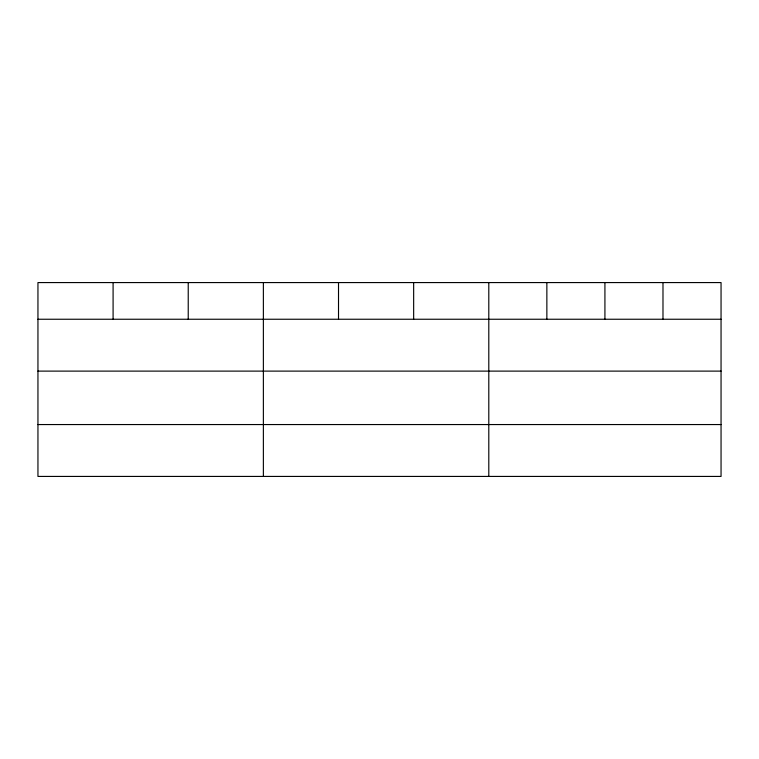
<?xml version="1.0" encoding="UTF-8"?>
<svg xmlns="http://www.w3.org/2000/svg" width="759" height="759" viewBox="0 0 759 759"><rect width="100%" height="100%" fill="white"/><g stroke="black" fill="none" stroke-linecap="round" stroke-linejoin="round"><path stroke-width="1.14" d="M721.05 371.113L721.05 282.576L37.95 282.576L37.95 476.424L721.05 476.424L721.05 371.113L37.95 371.113M37.95 319.245L721.05 319.245M37.95 424.556L721.05 424.556M662.986 282.576L662.986 319.245M604.923 282.576L604.923 319.245M546.859 282.576L546.859 319.245M488.796 282.576L488.796 476.424M413.655 282.576L413.655 319.245M338.514 282.576L338.514 319.245M263.373 282.576L263.373 476.424M188.232 282.576L188.232 319.245M113.091 282.576L113.091 319.245"/></g></svg>
